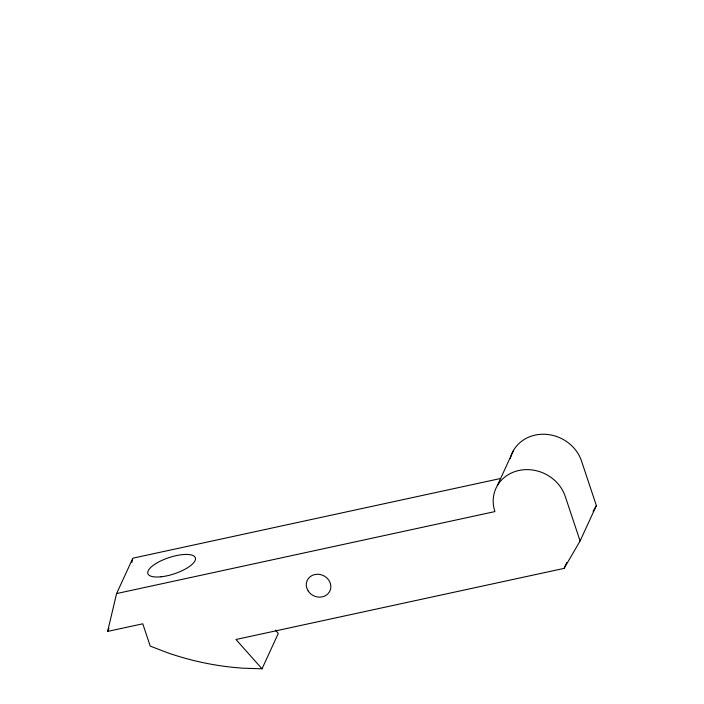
<?xml version="1.0" encoding="UTF-8"?>
<svg xmlns="http://www.w3.org/2000/svg" width="704" height="704" viewBox="0 0 704 704"><rect width="100%" height="100%" fill="white"/><g stroke="black" fill="none" stroke-linecap="round" stroke-linejoin="round"><path stroke-width="1.06" d="M275.396 630.159L278.3 633.415L262.029 668.8L243.1 668.184A264.053 236.518 24.7 0 1 168.23 652.995L150.225 646.114L142.78 623.797L107.624 631.409L116.591 593.569L132.871 558.184L500.438 478.526M131.877 562.39L132.616 559.24M107.624 631.409L108.979 628.461M497.314 485.672L513.586 450.287M262.029 668.8L235.972 639.496L564.098 568.383L566.817 562.487M564.098 568.383L580.096 540.98L596.376 505.604L581.495 460.953A37.541 33.625 24.7 0 0 544.658 434.262A37.541 33.625 24.7 0 0 510.312 458.436M593.067 511.271L596.376 505.604M116.591 593.569L494.912 511.579A37.541 33.625 24.7 0 1 518.91 470.474A37.541 33.625 24.7 0 1 565.224 496.338L580.096 540.98M308.211 591.043A12.514 11.211 24.7 0 0 329.481 591.791A12.514 11.211 24.7 0 0 318.006 574.262A12.514 11.211 24.7 0 0 308.211 591.043M161.049 576.796A25.027 8.527 -18.4 0 0 195.448 558.193A25.027 8.527 -18.4 0 0 158.321 562.162A25.027 8.527 -18.4 0 0 161.049 576.796"/></g></svg>
